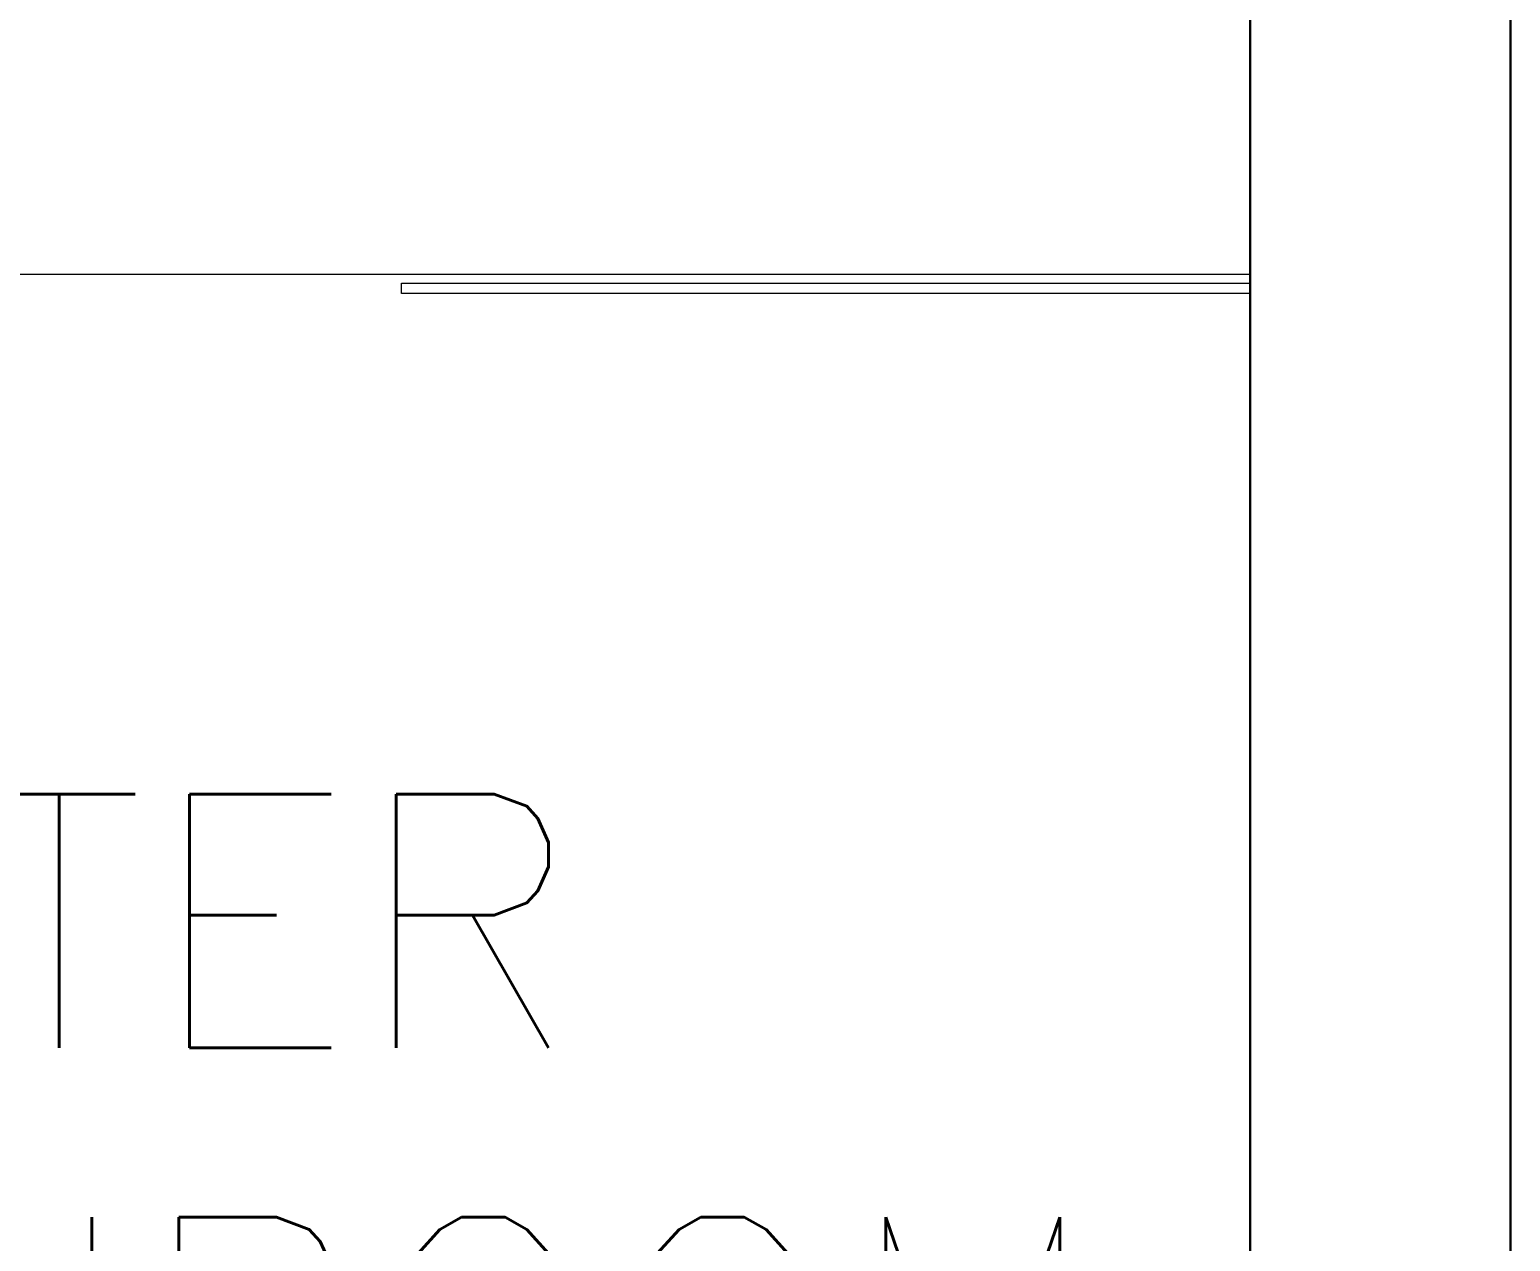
# Model space of a CAD drawing. Header units: metres. Extents: x -44 to 358, y -246 to 48.
# Drawn here: x 90.926 to 92.063, y -112.296 to -111.365 of the extents above; entities that cross this region are included whole.
import ezdxf

# ---------------------------------------------------------------- set-up
doc = ezdxf.new("R2010")
doc.units = ezdxf.units.M
doc.header["$LTSCALE"] = 0.3
doc.layers.add('A-WALL', color=7, linetype='Continuous', lineweight=30)
doc.layers.add('baños', color=141, linetype='Continuous', lineweight=0)
doc.layers.add('TEXTOS', color=4, linetype='Continuous')

# ---------------------------------------------------------------- blocks, each defined once
blk = doc.blocks.new('PL MUEBLES 2N NASAS 09')
at = {"layer": 'A-WALL', "color": 2}
for p, q in [((224.1118, 38.8488), (224.1118, 42.1112)), ((223.9118, 41.1162), (223.9118, 38.8503))]:
    blk.add_line(p, q, dxfattribs=at)
at = {"layer": 'baños', "color": 2}
blk.add_line((223.9118, 40.0662), (221.9618, 40.0662), dxfattribs=at)
blk.add_lwpolyline([(223.9118, 40.0516), (223.2597, 40.0516), (223.2597, 40.0594), (223.9118, 40.0594)], close=True, dxfattribs=at)
at = {"layer": 'TEXTOS', "color": 2, "insert": (222.4117, 38.8218), "char_height": 0.195, "width": 1.854973, "attachment_point": 7}
blk.add_mtext('{\\Fromans|c0;MASTER BATHROOM\\P2}', dxfattribs=at)

msp = doc.modelspace()

# ---------------------------------------------------------------- block references
msp.add_blockref('PL MUEBLES 2N NASAS 09', (-132.0484004, -151.6197483))

doc.saveas('drawing.dxf')
